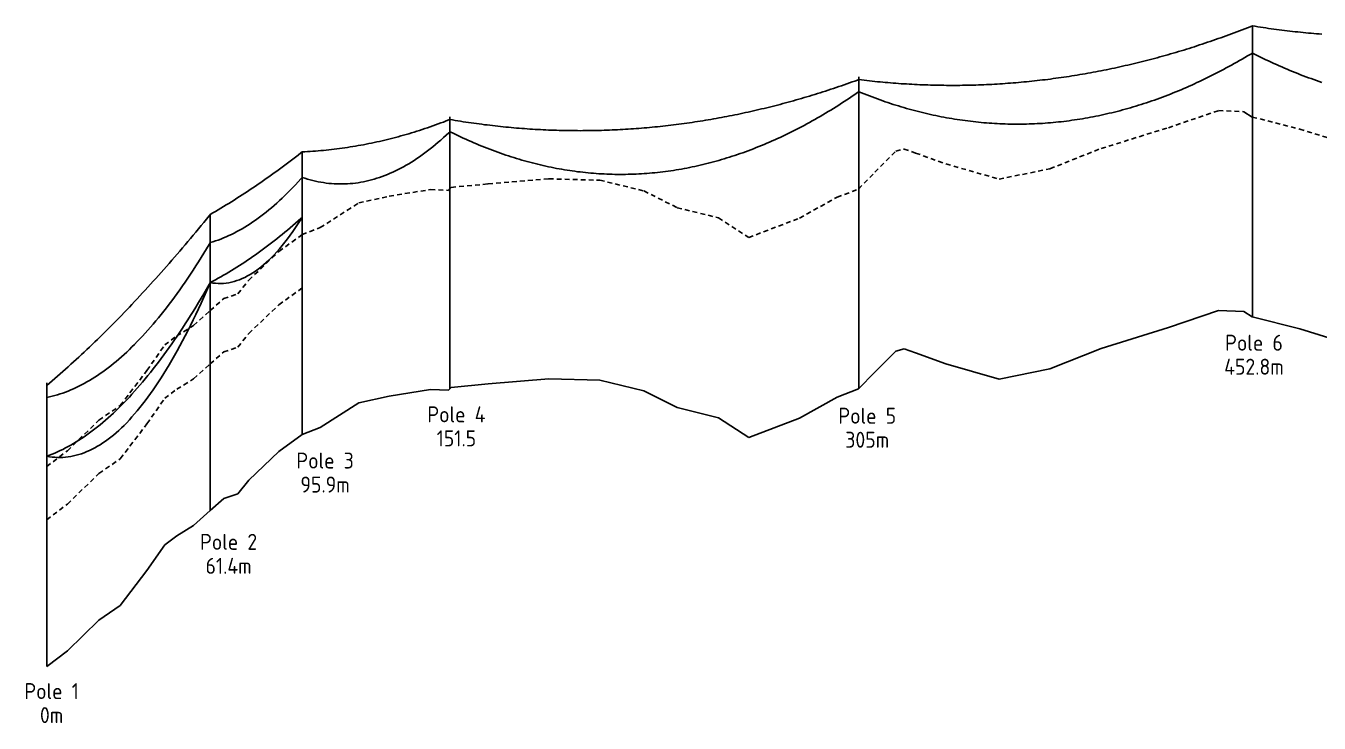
# Model space of a CAD drawing. Header units: metres. Extents: x 240179 to 248264, y 6282606 to 6287315.
# Drawn here: x 247301.4 to 247786.9, y 6285147.3 to 6285408.8 of the extents above; entities that cross this region are included whole.
import ezdxf
from ezdxf.enums import TextEntityAlignment as Align

# ---------------------------------------------------------------- set-up
doc = ezdxf.new("R2010")
doc.units = ezdxf.units.M
doc.linetypes.add('Dash', pattern=[5, 3, -2])
doc.layers.add('_User Miscellaneous1', color=7, linetype='Continuous')
doc.styles.add('ISOCP', font='isocp.shx', dxfattribs={"height": 1.75})

msp = doc.modelspace()

# ---------------------------------------------------------------- linework, layer by layer
at = {"layer": '_User Miscellaneous1'}
for p, q in [((247761.85, 6285405.65), (247761.85, 6285408.85)), ((247761.85, 6285405.65), (247761.85, 6285408.85)), ((247761.85, 6285299.65), (247761.85, 6285405.65)), ((247614.05, 6285272.7), (247614.05, 6285389.7)), ((247460.55, 6285272.71), (247460.55, 6285374.71)), ((247405.15, 6285357.56), (247405.15, 6285361.58)), ((247405.15, 6285357.56), (247405.15, 6285361.58)), ((247405.15, 6285255.56), (247405.15, 6285357.56)), ((247370.65, 6285333.09), (247370.65, 6285338.1)), ((247370.65, 6285333.09), (247370.65, 6285338.1)), ((247370.65, 6285227.09), (247370.65, 6285333.09)), ((247730.29, 6285295.66), (247749.1, 6285302.06)), ((247749.1, 6285302.06), (247758.64, 6285301.66)), ((247758.64, 6285301.66), (247761.8, 6285299.66)), ((247761.8, 6285299.66), (247779.6, 6285295.16)), ((247705.05, 6285287.86), (247730.29, 6285295.66)), ((247779.6, 6285295.16), (247794.2, 6285290.66)), ((247620.08, 6285278.96), (247627.97, 6285286.86)), ((247627.97, 6285286.86), (247631.06, 6285287.66)), ((247631.06, 6285287.66), (247635.43, 6285286.16)), ((247635.43, 6285286.16), (247646.82, 6285282.06)), ((247685.84, 6285280.26), (247705.05, 6285287.86)), ((247646.82, 6285282.06), (247666.75, 6285276.36)), ((247474.93, 6285274.56), (247497.69, 6285276.46)), ((247497.69, 6285276.46), (247516.83, 6285275.96)), ((247614.01, 6285272.66), (247620.08, 6285278.96)), ((247666.75, 6285276.36), (247685.84, 6285280.26)), ((247309.25, 6285168.54), (247309.25, 6285275.01)), ((247437.81, 6285269.96), (247453.3, 6285272.46)), ((247453.3, 6285272.46), (247460.04, 6285272.16)), ((247460.04, 6285272.16), (247460.59, 6285272.76)), ((247460.59, 6285272.76), (247461.06, 6285273.26)), ((247461.06, 6285273.26), (247474.93, 6285274.56)), ((247516.83, 6285275.96), (247533.41, 6285271.96)), ((247533.41, 6285271.96), (247545.89, 6285265.66)), ((247605.95, 6285269.56), (247614.01, 6285272.66)), ((247411.85, 6285258.16), (247426.37, 6285267.46)), ((247426.37, 6285267.46), (247437.81, 6285269.96)), ((247591.89, 6285261.76), (247605.95, 6285269.56)), ((247545.89, 6285265.66), (247561.41, 6285261.86)), ((247561.41, 6285261.86), (247572.75, 6285254.46)), ((247572.75, 6285254.46), (247591.89, 6285261.76)), ((247405.14, 6285255.56), (247411.85, 6285258.16)), ((247396.41, 6285249.26), (247405.14, 6285255.56)), ((247385.1, 6285238.46), (247396.41, 6285249.26)), ((247381.02, 6285233.36), (247385.1, 6285238.46)), ((247375.68, 6285231.56), (247381.02, 6285233.36)), ((247370.61, 6285227.06), (247375.68, 6285231.56)), ((247364.4, 6285221.46), (247370.61, 6285227.06)), ((247358.08, 6285217.56), (247364.4, 6285221.46)), ((247346.87, 6285204.56), (247353.54, 6285214.16)), ((247353.54, 6285214.16), (247358.08, 6285217.56)), ((247336.83, 6285191.46), (247346.87, 6285204.56)), ((247328.85, 6285185.96), (247336.83, 6285191.46)), ((247317, 6285174.46), (247328.85, 6285185.96)), ((247309.27, 6285168.56), (247317, 6285174.46))]:
    msp.add_line(p, q, dxfattribs=at)
at = {"layer": '_User Miscellaneous1', "linetype": 'Dash', "ltscale": 0.6}
for p, q in [((247730.29, 6285370.66), (247749.1, 6285377.06)), ((247749.1, 6285377.06), (247758.64, 6285376.66)), ((247761.8, 6285374.66), (247779.6, 6285370.16)), ((247705.05, 6285362.86), (247730.29, 6285370.66)), ((247779.6, 6285370.16), (247794.2, 6285365.66)), ((247620.08, 6285353.96), (247627.97, 6285361.86)), ((247627.97, 6285361.86), (247631.06, 6285362.66)), ((247631.06, 6285362.66), (247635.43, 6285361.16)), ((247635.43, 6285361.16), (247646.82, 6285357.06)), ((247685.84, 6285355.26), (247705.05, 6285362.86)), ((247614.01, 6285347.66), (247620.08, 6285353.96)), ((247646.82, 6285357.06), (247666.75, 6285351.36)), ((247666.75, 6285351.36), (247685.84, 6285355.26)), ((247461.06, 6285348.26), (247474.93, 6285349.56)), ((247474.93, 6285349.56), (247497.69, 6285351.46)), ((247497.69, 6285351.46), (247516.83, 6285350.96)), ((247516.83, 6285350.96), (247533.41, 6285346.96)), ((247426.37, 6285342.46), (247437.81, 6285344.96)), ((247437.81, 6285344.96), (247453.3, 6285347.46)), ((247453.3, 6285347.46), (247460.04, 6285347.16)), ((247533.41, 6285346.96), (247545.89, 6285340.66)), ((247591.89, 6285336.76), (247605.95, 6285344.56)), ((247605.95, 6285344.56), (247614.01, 6285347.66)), ((247411.85, 6285333.16), (247426.37, 6285342.46)), ((247545.89, 6285340.66), (247561.41, 6285336.86)), ((247561.41, 6285336.86), (247572.75, 6285329.46)), ((247572.75, 6285329.46), (247591.89, 6285336.76)), ((247396.41, 6285324.26), (247405.14, 6285330.56)), ((247405.14, 6285330.56), (247411.85, 6285333.16)), ((247385.1, 6285313.46), (247396.41, 6285324.26)), ((247381.02, 6285308.36), (247385.1, 6285313.46)), ((247396.41, 6285304.26), (247405.14, 6285310.56)), ((247370.61, 6285302.06), (247375.68, 6285306.56)), ((247375.68, 6285306.56), (247381.02, 6285308.36)), ((247364.4, 6285296.46), (247370.61, 6285302.06)), ((247385.1, 6285293.46), (247396.41, 6285304.26)), ((247358.08, 6285292.56), (247364.4, 6285296.46)), ((247353.54, 6285289.16), (247358.08, 6285292.56)), ((247381.02, 6285288.36), (247385.1, 6285293.46)), ((247346.87, 6285279.56), (247353.54, 6285289.16)), ((247370.61, 6285282.06), (247375.68, 6285286.56)), ((247375.68, 6285286.56), (247381.02, 6285288.36)), ((247364.4, 6285276.46), (247370.61, 6285282.06)), ((247336.83, 6285266.46), (247346.87, 6285279.56)), ((247358.08, 6285272.56), (247364.4, 6285276.46)), ((247353.54, 6285269.16), (247358.08, 6285272.56)), ((247346.87, 6285259.56), (247353.54, 6285269.16)), ((247328.85, 6285260.96), (247336.83, 6285266.46)), ((247317, 6285249.46), (247328.85, 6285260.96)), ((247336.83, 6285246.46), (247346.87, 6285259.56)), ((247309.27, 6285243.56), (247317, 6285249.46)), ((247328.85, 6285240.96), (247336.83, 6285246.46)), ((247317, 6285229.46), (247328.85, 6285240.96)), ((247309.27, 6285223.56), (247317, 6285229.46))]:
    msp.add_line(p, q, dxfattribs=at)
at = {"layer": '_User Miscellaneous1', "ltscale": 0.6}
msp.add_line((247758.64, 6285376.66), (247761.8, 6285374.66), dxfattribs=at)
at = {"layer": '_User Miscellaneous1', "linetype": 'Dash'}
for p, q in [((247460.04, 6285347.16), (247460.59, 6285347.76)), ((247460.59, 6285347.76), (247461.06, 6285348.26))]:
    msp.add_line(p, q, dxfattribs=at)
at = {"layer": '_User Miscellaneous1'}
for points in [[(247614.05, 6285388.7), (247615.05, 6285388.58), (247616.05, 6285388.46), (247617.05, 6285388.35), (247618.05, 6285388.23), (247619.05, 6285388.13), (247620.05, 6285388.02), (247621.05, 6285387.92), (247622.05, 6285387.82), (247623.05, 6285387.73), (247624.05, 6285387.64), (247625.05, 6285387.55), (247626.05, 6285387.47), (247627.05, 6285387.39), (247628.05, 6285387.32), (247629.05, 6285387.24), (247630.05, 6285387.17), (247631.05, 6285387.11), (247632.05, 6285387.05), (247633.05, 6285386.99), (247634.05, 6285386.93), (247635.05, 6285386.88), (247636.05, 6285386.83), (247637.05, 6285386.79), (247638.05, 6285386.75), (247639.05, 6285386.71), (247640.05, 6285386.68), (247641.05, 6285386.65), (247642.05, 6285386.62), (247643.05, 6285386.6), (247644.05, 6285386.58), (247645.05, 6285386.56), (247646.05, 6285386.55), (247647.05, 6285386.54), (247648.05, 6285386.53), (247649.05, 6285386.53), (247650.05, 6285386.53), (247651.05, 6285386.54), (247652.05, 6285386.54), (247653.05, 6285386.56), (247654.05, 6285386.57), (247655.05, 6285386.59), (247656.05, 6285386.61), (247657.05, 6285386.64), (247658.05, 6285386.67), (247659.05, 6285386.7), (247660.05, 6285386.74), (247661.05, 6285386.78), (247662.05, 6285386.82), (247663.05, 6285386.87), (247664.05, 6285386.92), (247665.05, 6285386.97), (247666.05, 6285387.03), (247667.05, 6285387.09), (247668.05, 6285387.16), (247669.05, 6285387.22), (247670.05, 6285387.3), (247671.05, 6285387.37), (247672.05, 6285387.45), (247673.05, 6285387.53), (247674.05, 6285387.62), (247675.05, 6285387.71), (247676.05, 6285387.8), (247677.05, 6285387.89), (247678.05, 6285387.99), (247679.05, 6285388.1), (247680.05, 6285388.2), (247681.05, 6285388.31), (247682.05, 6285388.43), (247683.05, 6285388.55), (247684.05, 6285388.67), (247685.05, 6285388.79), (247686.05, 6285388.92), (247687.05, 6285389.05), (247688.05, 6285389.19), (247689.05, 6285389.32), (247690.05, 6285389.47), (247691.05, 6285389.61), (247692.05, 6285389.76), (247693.05, 6285389.91), (247694.05, 6285390.07), (247695.05, 6285390.23), (247696.05, 6285390.39), (247697.05, 6285390.56), (247698.05, 6285390.73), (247699.05, 6285390.9), (247700.05, 6285391.08), (247701.05, 6285391.26), (247702.05, 6285391.44), (247703.05, 6285391.63), (247704.05, 6285391.82), (247705.05, 6285392.02), (247706.05, 6285392.21), (247707.05, 6285392.42), (247708.05, 6285392.62), (247709.05, 6285392.83), (247710.05, 6285393.04), (247711.05, 6285393.26), (247712.05, 6285393.48), (247713.05, 6285393.7), (247714.05, 6285393.93), (247715.05, 6285394.16), (247716.05, 6285394.39), (247717.05, 6285394.63), (247718.05, 6285394.87), (247719.05, 6285395.11), (247720.05, 6285395.36), (247721.05, 6285395.61), (247722.05, 6285395.86), (247723.05, 6285396.12), (247724.05, 6285396.38), (247725.05, 6285396.65), (247726.05, 6285396.92), (247727.05, 6285397.19), (247728.05, 6285397.46), (247729.05, 6285397.74), (247730.05, 6285398.03), (247731.05, 6285398.31), (247732.05, 6285398.6), (247733.05, 6285398.89), (247734.05, 6285399.19), (247735.05, 6285399.49), (247736.05, 6285399.79), (247737.05, 6285400.1), (247738.05, 6285400.41), (247739.05, 6285400.73), (247740.05, 6285401.04), (247741.05, 6285401.37), (247742.05, 6285401.69), (247743.05, 6285402.02), (247744.05, 6285402.35), (247745.05, 6285402.69), (247746.05, 6285403.02), (247747.05, 6285403.37), (247748.05, 6285403.71), (247749.05, 6285404.06), (247750.05, 6285404.42), (247751.05, 6285404.77), (247752.05, 6285405.13), (247753.05, 6285405.5), (247754.05, 6285405.86), (247755.05, 6285406.23), (247756.05, 6285406.61), (247757.05, 6285406.98), (247758.05, 6285407.37), (247759.05, 6285407.75), (247760.05, 6285408.14), (247761.05, 6285408.53), (247761.85, 6285408.85)], [(247761.85, 6285408.85), (247762.85, 6285408.68), (247763.85, 6285408.52), (247764.85, 6285408.37), (247765.85, 6285408.22), (247766.85, 6285408.07), (247767.85, 6285407.92), (247768.85, 6285407.78), (247769.85, 6285407.64), (247770.85, 6285407.51), (247771.85, 6285407.38), (247772.85, 6285407.25), (247773.85, 6285407.12), (247774.85, 6285407), (247775.85, 6285406.89), (247776.85, 6285406.77), (247777.85, 6285406.66), (247778.85, 6285406.56), (247779.85, 6285406.45), (247780.85, 6285406.35), (247781.85, 6285406.26), (247782.85, 6285406.17), (247783.85, 6285406.08), (247784.85, 6285405.99), (247785.85, 6285405.91), (247786.85, 6285405.83), (247787.85, 6285405.76)], [(247614.05, 6285384.15), (247615.05, 6285383.75), (247616.05, 6285383.35), (247617.05, 6285382.96), (247618.05, 6285382.57), (247619.05, 6285382.19), (247620.05, 6285381.82), (247621.05, 6285381.46), (247622.05, 6285381.1), (247623.05, 6285380.75), (247624.05, 6285380.41), (247625.05, 6285380.07), (247626.05, 6285379.75), (247627.05, 6285379.42), (247628.05, 6285379.11), (247629.05, 6285378.8), (247630.05, 6285378.5), (247631.05, 6285378.2), (247632.05, 6285377.91), (247633.05, 6285377.63), (247634.05, 6285377.36), (247635.05, 6285377.09), (247636.05, 6285376.83), (247637.05, 6285376.57), (247638.05, 6285376.33), (247639.05, 6285376.09), (247640.05, 6285375.85), (247641.05, 6285375.63), (247642.05, 6285375.41), (247643.05, 6285375.19), (247644.05, 6285374.99), (247645.05, 6285374.79), (247646.05, 6285374.6), (247647.05, 6285374.41), (247648.05, 6285374.23), (247649.05, 6285374.06), (247650.05, 6285373.9), (247651.05, 6285373.74), (247652.05, 6285373.59), (247653.05, 6285373.44), (247654.05, 6285373.3), (247655.05, 6285373.17), (247656.05, 6285373.05), (247657.05, 6285372.93), (247658.05, 6285372.82), (247659.05, 6285372.72), (247660.05, 6285372.62), (247661.05, 6285372.53), (247662.05, 6285372.45), (247663.05, 6285372.37), (247664.05, 6285372.31), (247665.05, 6285372.24), (247666.05, 6285372.19), (247667.05, 6285372.14), (247668.05, 6285372.1), (247669.05, 6285372.06), (247670.05, 6285372.04), (247671.05, 6285372.01), (247672.05, 6285372), (247673.05, 6285371.99), (247674.05, 6285371.99), (247675.05, 6285372), (247676.05, 6285372.01), (247677.05, 6285372.03), (247678.05, 6285372.06), (247679.05, 6285372.09), (247680.05, 6285372.13), (247681.05, 6285372.18), (247682.05, 6285372.23), (247683.05, 6285372.29), (247684.05, 6285372.36), (247685.05, 6285372.44), (247686.05, 6285372.52), (247687.05, 6285372.61), (247688.05, 6285372.7), (247689.05, 6285372.8), (247690.05, 6285372.91), (247691.05, 6285373.03), (247692.05, 6285373.15), (247693.05, 6285373.28), (247694.05, 6285373.42), (247695.05, 6285373.56), (247696.05, 6285373.71), (247697.05, 6285373.87), (247698.05, 6285374.03), (247699.05, 6285374.2), (247700.05, 6285374.38), (247701.05, 6285374.56), (247702.05, 6285374.76), (247703.05, 6285374.95), (247704.05, 6285375.16), (247705.05, 6285375.37), (247706.05, 6285375.59), (247707.05, 6285375.81), (247708.05, 6285376.05), (247709.05, 6285376.29), (247710.05, 6285376.53), (247711.05, 6285376.78), (247712.05, 6285377.04), (247713.05, 6285377.31), (247714.05, 6285377.58), (247715.05, 6285377.86), (247716.05, 6285378.15), (247717.05, 6285378.45), (247718.05, 6285378.75), (247719.05, 6285379.05), (247720.05, 6285379.37), (247721.05, 6285379.69), (247722.05, 6285380.02), (247723.05, 6285380.35), (247724.05, 6285380.7), (247725.05, 6285381.04), (247726.05, 6285381.4), (247727.05, 6285381.76), (247728.05, 6285382.13), (247729.05, 6285382.51), (247730.05, 6285382.89), (247731.05, 6285383.28), (247732.05, 6285383.68), (247733.05, 6285384.08), (247734.05, 6285384.49), (247735.05, 6285384.91), (247736.05, 6285385.33), (247737.05, 6285385.76), (247738.05, 6285386.2), (247739.05, 6285386.65), (247740.05, 6285387.1), (247741.05, 6285387.56), (247742.05, 6285388.02), (247743.05, 6285388.49), (247744.05, 6285388.97), (247745.05, 6285389.46), (247746.05, 6285389.95), (247747.05, 6285390.45), (247748.05, 6285390.96), (247749.05, 6285391.47), (247750.05, 6285391.99), (247751.05, 6285392.52), (247752.05, 6285393.05), (247753.05, 6285393.59), (247754.05, 6285394.14), (247755.05, 6285394.69), (247756.05, 6285395.26), (247757.05, 6285395.82), (247758.05, 6285396.4), (247759.05, 6285396.98), (247760.05, 6285397.57), (247761.05, 6285398.16), (247761.85, 6285398.65)], [(247761.85, 6285398.65), (247762.85, 6285398.14), (247763.85, 6285397.64), (247764.85, 6285397.14), (247765.85, 6285396.65), (247766.85, 6285396.17), (247767.85, 6285395.7), (247768.85, 6285395.23), (247769.85, 6285394.77), (247770.85, 6285394.32), (247771.85, 6285393.87), (247772.85, 6285393.43), (247773.85, 6285393), (247774.85, 6285392.57), (247775.85, 6285392.15), (247776.85, 6285391.74), (247777.85, 6285391.33), (247778.85, 6285390.93), (247779.85, 6285390.54), (247780.85, 6285390.16), (247781.85, 6285389.78), (247782.85, 6285389.41), (247783.85, 6285389.05), (247784.85, 6285388.69), (247785.85, 6285388.34), (247786.85, 6285387.99), (247787.85, 6285387.66)], [(247460.55, 6285373.71), (247461.55, 6285373.55), (247462.55, 6285373.38), (247463.55, 6285373.22), (247464.55, 6285373.06), (247465.55, 6285372.9), (247466.55, 6285372.75), (247467.55, 6285372.6), (247468.55, 6285372.46), (247469.55, 6285372.32), (247470.55, 6285372.18), (247471.55, 6285372.05), (247472.55, 6285371.92), (247473.55, 6285371.79), (247474.55, 6285371.67), (247475.55, 6285371.55), (247476.55, 6285371.43), (247477.55, 6285371.32), (247478.55, 6285371.21), (247479.55, 6285371.1), (247480.55, 6285371), (247481.55, 6285370.9), (247482.55, 6285370.8), (247483.55, 6285370.71), (247484.55, 6285370.62), (247485.55, 6285370.54), (247486.55, 6285370.46), (247487.55, 6285370.38), (247488.55, 6285370.3), (247489.55, 6285370.23), (247490.55, 6285370.16), (247491.55, 6285370.1), (247492.55, 6285370.04), (247493.55, 6285369.98), (247494.55, 6285369.93), (247495.55, 6285369.88), (247496.55, 6285369.83), (247497.55, 6285369.79), (247498.55, 6285369.75), (247499.55, 6285369.71), (247500.55, 6285369.68), (247501.55, 6285369.65), (247502.55, 6285369.63), (247503.55, 6285369.6), (247504.55, 6285369.58), (247505.55, 6285369.57), (247506.55, 6285369.56), (247507.55, 6285369.55), (247508.55, 6285369.55), (247509.55, 6285369.54), (247510.55, 6285369.55), (247511.55, 6285369.55), (247512.55, 6285369.56), (247513.55, 6285369.57), (247514.55, 6285369.59), (247515.55, 6285369.61), (247516.55, 6285369.63), (247517.55, 6285369.66), (247518.55, 6285369.69), (247519.55, 6285369.72), (247520.55, 6285369.76), (247521.55, 6285369.8), (247522.55, 6285369.85), (247523.55, 6285369.89), (247524.55, 6285369.95), (247525.55, 6285370), (247526.55, 6285370.06), (247527.55, 6285370.12), (247528.55, 6285370.19), (247529.55, 6285370.25), (247530.55, 6285370.33), (247531.55, 6285370.4), (247532.55, 6285370.48), (247533.55, 6285370.56), (247534.55, 6285370.65), (247535.55, 6285370.74), (247536.55, 6285370.83), (247537.55, 6285370.93), (247538.55, 6285371.03), (247539.55, 6285371.13), (247540.55, 6285371.24), (247541.55, 6285371.35), (247542.55, 6285371.47), (247543.55, 6285371.58), (247544.55, 6285371.71), (247545.55, 6285371.83), (247546.55, 6285371.96), (247547.55, 6285372.09), (247548.55, 6285372.23), (247549.55, 6285372.36), (247550.55, 6285372.51), (247551.55, 6285372.65), (247552.55, 6285372.8), (247553.55, 6285372.95), (247554.55, 6285373.11), (247555.55, 6285373.27), (247556.55, 6285373.43), (247557.55, 6285373.6), (247558.55, 6285373.77), (247559.55, 6285373.94), (247560.55, 6285374.12), (247561.55, 6285374.3), (247562.55, 6285374.49), (247563.55, 6285374.67), (247564.55, 6285374.86), (247565.55, 6285375.06), (247566.55, 6285375.26), (247567.55, 6285375.46), (247568.55, 6285375.66), (247569.55, 6285375.87), (247570.55, 6285376.09), (247571.55, 6285376.3), (247572.55, 6285376.52), (247573.55, 6285376.74), (247574.55, 6285376.97), (247575.55, 6285377.2), (247576.55, 6285377.43), (247577.55, 6285377.67), (247578.55, 6285377.91), (247579.55, 6285378.15), (247580.55, 6285378.4), (247581.55, 6285378.65), (247582.55, 6285378.9), (247583.55, 6285379.16), (247584.55, 6285379.42), (247585.55, 6285379.69), (247586.55, 6285379.96), (247587.55, 6285380.23), (247588.55, 6285380.5), (247589.55, 6285380.78), (247590.55, 6285381.06), (247591.55, 6285381.35), (247592.55, 6285381.64), (247593.55, 6285381.93), (247594.55, 6285382.23), (247595.55, 6285382.53), (247596.55, 6285382.83), (247597.55, 6285383.14), (247598.55, 6285383.45), (247599.55, 6285383.76), (247600.55, 6285384.08), (247601.55, 6285384.4), (247602.55, 6285384.72), (247603.55, 6285385.05), (247604.55, 6285385.38), (247605.55, 6285385.71), (247606.55, 6285386.05), (247607.55, 6285386.39), (247608.55, 6285386.74), (247609.55, 6285387.09), (247610.55, 6285387.44), (247611.55, 6285387.8), (247612.55, 6285388.15), (247613.55, 6285388.52), (247614.05, 6285388.7)], [(247460.55, 6285369.16), (247461.55, 6285368.67), (247462.55, 6285368.18), (247463.55, 6285367.7), (247464.55, 6285367.23), (247465.55, 6285366.77), (247466.55, 6285366.31), (247467.55, 6285365.86), (247468.55, 6285365.42), (247469.55, 6285364.99), (247470.55, 6285364.56), (247471.55, 6285364.14), (247472.55, 6285363.73), (247473.55, 6285363.33), (247474.55, 6285362.94), (247475.55, 6285362.55), (247476.55, 6285362.17), (247477.55, 6285361.8), (247478.55, 6285361.44), (247479.55, 6285361.08), (247480.55, 6285360.73), (247481.55, 6285360.39), (247482.55, 6285360.06), (247483.55, 6285359.74), (247484.55, 6285359.42), (247485.55, 6285359.11), (247486.55, 6285358.81), (247487.55, 6285358.52), (247488.55, 6285358.23), (247489.55, 6285357.95), (247490.55, 6285357.69), (247491.55, 6285357.42), (247492.55, 6285357.17), (247493.55, 6285356.92), (247494.55, 6285356.68), (247495.55, 6285356.45), (247496.55, 6285356.23), (247497.55, 6285356.01), (247498.55, 6285355.81), (247499.55, 6285355.61), (247500.55, 6285355.41), (247501.55, 6285355.23), (247502.55, 6285355.05), (247503.55, 6285354.88), (247504.55, 6285354.72), (247505.55, 6285354.57), (247506.55, 6285354.43), (247507.55, 6285354.29), (247508.55, 6285354.16), (247509.55, 6285354.04), (247510.55, 6285353.92), (247511.55, 6285353.81), (247512.55, 6285353.72), (247513.55, 6285353.63), (247514.55, 6285353.54), (247515.55, 6285353.47), (247516.55, 6285353.4), (247517.55, 6285353.34), (247518.55, 6285353.29), (247519.55, 6285353.24), (247520.55, 6285353.21), (247521.55, 6285353.18), (247522.55, 6285353.16), (247523.55, 6285353.14), (247524.55, 6285353.14), (247525.55, 6285353.14), (247526.55, 6285353.15), (247527.55, 6285353.17), (247528.55, 6285353.19), (247529.55, 6285353.23), (247530.55, 6285353.27), (247531.55, 6285353.32), (247532.55, 6285353.37), (247533.55, 6285353.44), (247534.55, 6285353.51), (247535.55, 6285353.59), (247536.55, 6285353.68), (247537.55, 6285353.77), (247538.55, 6285353.88), (247539.55, 6285353.99), (247540.55, 6285354.11), (247541.55, 6285354.23), (247542.55, 6285354.37), (247543.55, 6285354.51), (247544.55, 6285354.66), (247545.55, 6285354.82), (247546.55, 6285354.98), (247547.55, 6285355.16), (247548.55, 6285355.34), (247549.55, 6285355.53), (247550.55, 6285355.72), (247551.55, 6285355.93), (247552.55, 6285356.14), (247553.55, 6285356.36), (247554.55, 6285356.59), (247555.55, 6285356.82), (247556.55, 6285357.07), (247557.55, 6285357.32), (247558.55, 6285357.58), (247559.55, 6285357.85), (247560.55, 6285358.12), (247561.55, 6285358.4), (247562.55, 6285358.69), (247563.55, 6285358.99), (247564.55, 6285359.3), (247565.55, 6285359.61), (247566.55, 6285359.93), (247567.55, 6285360.26), (247568.55, 6285360.6), (247569.55, 6285360.94), (247570.55, 6285361.29), (247571.55, 6285361.65), (247572.55, 6285362.02), (247573.55, 6285362.4), (247574.55, 6285362.78), (247575.55, 6285363.17), (247576.55, 6285363.57), (247577.55, 6285363.98), (247578.55, 6285364.39), (247579.55, 6285364.81), (247580.55, 6285365.24), (247581.55, 6285365.68), (247582.55, 6285366.13), (247583.55, 6285366.58), (247584.55, 6285367.04), (247585.55, 6285367.51), (247586.55, 6285367.99), (247587.55, 6285368.47), (247588.55, 6285368.96), (247589.55, 6285369.46), (247590.55, 6285369.97), (247591.55, 6285370.49), (247592.55, 6285371.01), (247593.55, 6285371.54), (247594.55, 6285372.08), (247595.55, 6285372.63), (247596.55, 6285373.18), (247597.55, 6285373.75), (247598.55, 6285374.32), (247599.55, 6285374.89), (247600.55, 6285375.48), (247601.55, 6285376.07), (247602.55, 6285376.67), (247603.55, 6285377.28), (247604.55, 6285377.9), (247605.55, 6285378.53), (247606.55, 6285379.16), (247607.55, 6285379.8), (247608.55, 6285380.45), (247609.55, 6285381.1), (247610.55, 6285381.77), (247611.55, 6285382.44), (247612.55, 6285383.12), (247613.55, 6285383.8), (247614.05, 6285384.15)], [(247405.15, 6285361.58), (247406.15, 6285361.63), (247407.15, 6285361.69), (247408.15, 6285361.75), (247409.15, 6285361.82), (247410.15, 6285361.89), (247411.15, 6285361.97), (247412.15, 6285362.06), (247413.15, 6285362.15), (247414.15, 6285362.25), (247415.15, 6285362.35), (247416.15, 6285362.46), (247417.15, 6285362.58), (247418.15, 6285362.7), (247419.15, 6285362.83), (247420.15, 6285362.97), (247421.15, 6285363.11), (247422.15, 6285363.26), (247423.15, 6285363.42), (247424.15, 6285363.58), (247425.15, 6285363.75), (247426.15, 6285363.92), (247427.15, 6285364.1), (247428.15, 6285364.29), (247429.15, 6285364.48), (247430.15, 6285364.68), (247431.15, 6285364.88), (247432.15, 6285365.1), (247433.15, 6285365.31), (247434.15, 6285365.54), (247435.15, 6285365.77), (247436.15, 6285366), (247437.15, 6285366.25), (247438.15, 6285366.5), (247439.15, 6285366.75), (247440.15, 6285367.01), (247441.15, 6285367.28), (247442.15, 6285367.56), (247443.15, 6285367.84), (247444.15, 6285368.12), (247445.15, 6285368.41), (247446.15, 6285368.71), (247447.15, 6285369.02), (247448.15, 6285369.33), (247449.15, 6285369.65), (247450.15, 6285369.97), (247451.15, 6285370.3), (247452.15, 6285370.64), (247453.15, 6285370.98), (247454.15, 6285371.33), (247455.15, 6285371.69), (247456.15, 6285372.05), (247457.15, 6285372.42), (247458.15, 6285372.79), (247459.15, 6285373.17), (247460.15, 6285373.56), (247460.55, 6285373.71)], [(247405.15, 6285352.01), (247406.15, 6285351.68), (247407.15, 6285351.38), (247408.15, 6285351.1), (247409.15, 6285350.84), (247410.15, 6285350.6), (247411.15, 6285350.39), (247412.15, 6285350.2), (247413.15, 6285350.04), (247414.15, 6285349.9), (247415.15, 6285349.78), (247416.15, 6285349.69), (247417.15, 6285349.62), (247418.15, 6285349.57), (247419.15, 6285349.54), (247420.15, 6285349.54), (247421.15, 6285349.57), (247422.15, 6285349.61), (247423.15, 6285349.68), (247424.15, 6285349.78), (247425.15, 6285349.89), (247426.15, 6285350.03), (247427.15, 6285350.2), (247428.15, 6285350.39), (247429.15, 6285350.6), (247430.15, 6285350.83), (247431.15, 6285351.09), (247432.15, 6285351.37), (247433.15, 6285351.67), (247434.15, 6285352), (247435.15, 6285352.35), (247436.15, 6285352.73), (247437.15, 6285353.13), (247438.15, 6285353.55), (247439.15, 6285354), (247440.15, 6285354.47), (247441.15, 6285354.96), (247442.15, 6285355.47), (247443.15, 6285356.01), (247444.15, 6285356.58), (247445.15, 6285357.16), (247446.15, 6285357.77), (247447.15, 6285358.41), (247448.15, 6285359.06), (247449.15, 6285359.74), (247450.15, 6285360.45), (247451.15, 6285361.18), (247452.15, 6285361.93), (247453.15, 6285362.7), (247454.15, 6285363.5), (247455.15, 6285364.32), (247456.15, 6285365.17), (247457.15, 6285366.03), (247458.15, 6285366.93), (247459.15, 6285367.84), (247460.15, 6285368.78), (247460.55, 6285369.16)], [(247370.65, 6285338.1), (247371.65, 6285338.68), (247372.65, 6285339.27), (247373.65, 6285339.86), (247374.65, 6285340.46), (247375.65, 6285341.06), (247376.65, 6285341.67), (247377.65, 6285342.28), (247378.65, 6285342.91), (247379.65, 6285343.53), (247380.65, 6285344.17), (247381.65, 6285344.81), (247382.65, 6285345.45), (247383.65, 6285346.1), (247384.65, 6285346.76), (247385.65, 6285347.43), (247386.65, 6285348.1), (247387.65, 6285348.77), (247388.65, 6285349.45), (247389.65, 6285350.14), (247390.65, 6285350.84), (247391.65, 6285351.54), (247392.65, 6285352.24), (247393.65, 6285352.95), (247394.65, 6285353.67), (247395.65, 6285354.4), (247396.65, 6285355.13), (247397.65, 6285355.86), (247398.65, 6285356.61), (247399.65, 6285357.36), (247400.65, 6285358.11), (247401.65, 6285358.87), (247402.65, 6285359.64), (247403.65, 6285360.41), (247404.65, 6285361.19), (247405.15, 6285361.58)], [(247370.65, 6285327.54), (247371.65, 6285327.85), (247372.65, 6285328.17), (247373.65, 6285328.53), (247374.65, 6285328.9), (247375.65, 6285329.3), (247376.65, 6285329.73), (247377.65, 6285330.17), (247378.65, 6285330.65), (247379.65, 6285331.14), (247380.65, 6285331.67), (247381.65, 6285332.21), (247382.65, 6285332.78), (247383.65, 6285333.37), (247384.65, 6285333.99), (247385.65, 6285334.63), (247386.65, 6285335.3), (247387.65, 6285335.99), (247388.65, 6285336.71), (247389.65, 6285337.45), (247390.65, 6285338.21), (247391.65, 6285339), (247392.65, 6285339.81), (247393.65, 6285340.65), (247394.65, 6285341.51), (247395.65, 6285342.39), (247396.65, 6285343.3), (247397.65, 6285344.24), (247398.65, 6285345.19), (247399.65, 6285346.18), (247400.65, 6285347.18), (247401.65, 6285348.21), (247402.65, 6285349.27), (247403.65, 6285350.35), (247404.65, 6285351.45), (247405.15, 6285352.01)], [(247309.25, 6285274.01), (247310.25, 6285274.86), (247311.25, 6285275.72), (247312.25, 6285276.58), (247313.25, 6285277.45), (247314.25, 6285278.33), (247315.25, 6285279.21), (247316.25, 6285280.1), (247317.25, 6285281), (247318.25, 6285281.9), (247319.25, 6285282.81), (247320.25, 6285283.72), (247321.25, 6285284.64), (247322.25, 6285285.57), (247323.25, 6285286.5), (247324.25, 6285287.44), (247325.25, 6285288.39), (247326.25, 6285289.34), (247327.25, 6285290.3), (247328.25, 6285291.27), (247329.25, 6285292.24), (247330.25, 6285293.22), (247331.25, 6285294.2), (247332.25, 6285295.19), (247333.25, 6285296.19), (247334.25, 6285297.2), (247335.25, 6285298.21), (247336.25, 6285299.22), (247337.25, 6285300.25), (247338.25, 6285301.28), (247339.25, 6285302.31), (247340.25, 6285303.36), (247341.25, 6285304.4), (247342.25, 6285305.46), (247343.25, 6285306.52), (247344.25, 6285307.59), (247345.25, 6285308.66), (247346.25, 6285309.74), (247347.25, 6285310.83), (247348.25, 6285311.93), (247349.25, 6285313.03), (247350.25, 6285314.13), (247351.25, 6285315.25), (247352.25, 6285316.36), (247353.25, 6285317.49), (247354.25, 6285318.62), (247355.25, 6285319.76), (247356.25, 6285320.91), (247357.25, 6285322.06), (247358.25, 6285323.22), (247359.25, 6285324.38), (247360.25, 6285325.55), (247361.25, 6285326.73), (247362.25, 6285327.91), (247363.25, 6285329.1), (247364.25, 6285330.3), (247365.25, 6285331.5), (247366.25, 6285332.71), (247367.25, 6285333.92), (247368.25, 6285335.15), (247369.25, 6285336.37), (247370.25, 6285337.61), (247370.65, 6285338.1)], [(247370.65, 6285312.54), (247371.65, 6285312.38), (247372.65, 6285312.28), (247373.65, 6285312.22), (247374.65, 6285312.22), (247375.65, 6285312.27), (247376.65, 6285312.37), (247377.65, 6285312.52), (247378.65, 6285312.72), (247379.65, 6285312.97), (247380.65, 6285313.28), (247381.65, 6285313.64), (247382.65, 6285314.05), (247383.65, 6285314.51), (247384.65, 6285315.03), (247385.65, 6285315.59), (247386.65, 6285316.21), (247387.65, 6285316.88), (247388.65, 6285317.6), (247389.65, 6285318.37), (247390.65, 6285319.2), (247391.65, 6285320.07), (247392.65, 6285321), (247393.65, 6285321.98), (247394.65, 6285323.02), (247395.65, 6285324.1), (247396.65, 6285325.24), (247397.65, 6285326.43), (247398.65, 6285327.67), (247399.65, 6285328.96), (247400.65, 6285330.31), (247401.65, 6285331.71), (247402.65, 6285333.16), (247403.65, 6285334.66), (247404.65, 6285336.22), (247405.15, 6285337.01)], [(247370.65, 6285312.54), (247371.65, 6285313.07), (247372.65, 6285313.61), (247373.65, 6285314.16), (247374.65, 6285314.72), (247375.65, 6285315.3), (247376.65, 6285315.88), (247377.65, 6285316.47), (247378.65, 6285317.08), (247379.65, 6285317.69), (247380.65, 6285318.32), (247381.65, 6285318.95), (247382.65, 6285319.6), (247383.65, 6285320.26), (247384.65, 6285320.93), (247385.65, 6285321.61), (247386.65, 6285322.3), (247387.65, 6285323), (247388.65, 6285323.71), (247389.65, 6285324.43), (247390.65, 6285325.17), (247391.65, 6285325.91), (247392.65, 6285326.66), (247393.65, 6285327.43), (247394.65, 6285328.21), (247395.65, 6285328.99), (247396.65, 6285329.79), (247397.65, 6285330.6), (247398.65, 6285331.42), (247399.65, 6285332.25), (247400.65, 6285333.09), (247401.65, 6285333.94), (247402.65, 6285334.81), (247403.65, 6285335.68), (247404.65, 6285336.57), (247405.15, 6285337.01)], [(247309.25, 6285269.46), (247310.25, 6285269.68), (247311.25, 6285269.93), (247312.25, 6285270.19), (247313.25, 6285270.49), (247314.25, 6285270.8), (247315.25, 6285271.14), (247316.25, 6285271.5), (247317.25, 6285271.89), (247318.25, 6285272.3), (247319.25, 6285272.74), (247320.25, 6285273.2), (247321.25, 6285273.68), (247322.25, 6285274.19), (247323.25, 6285274.72), (247324.25, 6285275.28), (247325.25, 6285275.86), (247326.25, 6285276.46), (247327.25, 6285277.09), (247328.25, 6285277.74), (247329.25, 6285278.41), (247330.25, 6285279.11), (247331.25, 6285279.84), (247332.25, 6285280.58), (247333.25, 6285281.36), (247334.25, 6285282.15), (247335.25, 6285282.97), (247336.25, 6285283.82), (247337.25, 6285284.68), (247338.25, 6285285.58), (247339.25, 6285286.49), (247340.25, 6285287.43), (247341.25, 6285288.4), (247342.25, 6285289.39), (247343.25, 6285290.4), (247344.25, 6285291.43), (247345.25, 6285292.5), (247346.25, 6285293.58), (247347.25, 6285294.69), (247348.25, 6285295.82), (247349.25, 6285296.98), (247350.25, 6285298.16), (247351.25, 6285299.37), (247352.25, 6285300.6), (247353.25, 6285301.85), (247354.25, 6285303.13), (247355.25, 6285304.43), (247356.25, 6285305.76), (247357.25, 6285307.11), (247358.25, 6285308.48), (247359.25, 6285309.88), (247360.25, 6285311.3), (247361.25, 6285312.75), (247362.25, 6285314.22), (247363.25, 6285315.72), (247364.25, 6285317.24), (247365.25, 6285318.78), (247366.25, 6285320.35), (247367.25, 6285321.95), (247368.25, 6285323.56), (247369.25, 6285325.2), (247370.25, 6285326.87), (247370.65, 6285327.54)], [(247309.25, 6285247.4), (247310.25, 6285247.78), (247311.25, 6285248.18), (247312.25, 6285248.61), (247313.25, 6285249.05), (247314.25, 6285249.52), (247315.25, 6285250.01), (247316.25, 6285250.53), (247317.25, 6285251.06), (247318.25, 6285251.62), (247319.25, 6285252.21), (247320.25, 6285252.81), (247321.25, 6285253.44), (247322.25, 6285254.09), (247323.25, 6285254.76), (247324.25, 6285255.45), (247325.25, 6285256.17), (247326.25, 6285256.91), (247327.25, 6285257.67), (247328.25, 6285258.45), (247329.25, 6285259.26), (247330.25, 6285260.09), (247331.25, 6285260.94), (247332.25, 6285261.82), (247333.25, 6285262.71), (247334.25, 6285263.63), (247335.25, 6285264.58), (247336.25, 6285265.54), (247337.25, 6285266.53), (247338.25, 6285267.54), (247339.25, 6285268.57), (247340.25, 6285269.63), (247341.25, 6285270.71), (247342.25, 6285271.81), (247343.25, 6285272.93), (247344.25, 6285274.08), (247345.25, 6285275.25), (247346.25, 6285276.44), (247347.25, 6285277.65), (247348.25, 6285278.89), (247349.25, 6285280.15), (247350.25, 6285281.43), (247351.25, 6285282.73), (247352.25, 6285284.06), (247353.25, 6285285.41), (247354.25, 6285286.78), (247355.25, 6285288.18), (247356.25, 6285289.6), (247357.25, 6285291.04), (247358.25, 6285292.5), (247359.25, 6285293.99), (247360.25, 6285295.5), (247361.25, 6285297.03), (247362.25, 6285298.59), (247363.25, 6285300.16), (247364.25, 6285301.76), (247365.25, 6285303.39), (247366.25, 6285305.03), (247367.25, 6285306.7), (247368.25, 6285308.39), (247369.25, 6285310.11), (247370.25, 6285311.84), (247370.65, 6285312.54)], [(247309.25, 6285247.4), (247310.25, 6285247.24), (247311.25, 6285247.11), (247312.25, 6285247.02), (247313.25, 6285246.98), (247314.25, 6285246.97), (247315.25, 6285247), (247316.25, 6285247.08), (247317.25, 6285247.2), (247318.25, 6285247.35), (247319.25, 6285247.55), (247320.25, 6285247.79), (247321.25, 6285248.06), (247322.25, 6285248.38), (247323.25, 6285248.74), (247324.25, 6285249.14), (247325.25, 6285249.58), (247326.25, 6285250.06), (247327.25, 6285250.58), (247328.25, 6285251.15), (247329.25, 6285251.75), (247330.25, 6285252.39), (247331.25, 6285253.08), (247332.25, 6285253.8), (247333.25, 6285254.57), (247334.25, 6285255.37), (247335.25, 6285256.22), (247336.25, 6285257.11), (247337.25, 6285258.03), (247338.25, 6285259), (247339.25, 6285260.01), (247340.25, 6285261.06), (247341.25, 6285262.15), (247342.25, 6285263.28), (247343.25, 6285264.46), (247344.25, 6285265.67), (247345.25, 6285266.92), (247346.25, 6285268.22), (247347.25, 6285269.55), (247348.25, 6285270.93), (247349.25, 6285272.35), (247350.25, 6285273.81), (247351.25, 6285275.31), (247352.25, 6285276.85), (247353.25, 6285278.43), (247354.25, 6285280.05), (247355.25, 6285281.71), (247356.25, 6285283.42), (247357.25, 6285285.17), (247358.25, 6285286.95), (247359.25, 6285288.78), (247360.25, 6285290.65), (247361.25, 6285292.56), (247362.25, 6285294.51), (247363.25, 6285296.51), (247364.25, 6285298.54), (247365.25, 6285300.62), (247366.25, 6285302.73), (247367.25, 6285304.89), (247368.25, 6285307.09), (247369.25, 6285309.34), (247370.25, 6285311.62), (247370.65, 6285312.54)]]:
    msp.add_lwpolyline(points, dxfattribs=at)

# ---------------------------------------------------------------- texts
at = {"layer": '_User Miscellaneous1', "style": 'ISOCP'}
for s, p in [('Pole 6', (247762.44, 6285293)), ('452.8m', (247762.44, 6285284)), ('Pole 4', (247463.03, 6285266.13)), ('Pole 5', (247617.26, 6285265.61)), ('151.5', (247463.03, 6285257.13)), ('305m', (247617.26, 6285256.61)), ('Pole 3', (247413.73, 6285248.8)), ('95.9m', (247413.73, 6285239.8)), ('Pole 2', (247377.51, 6285218.31)), ('61.4m', (247377.51, 6285209.31)), ('Pole 1', (247311.07, 6285162.32)), ('0m', (247311.07, 6285153.32))]:
    msp.add_text(s, height=6, dxfattribs=at).set_placement(p, align=Align.TOP_CENTER)

doc.saveas('drawing.dxf')
